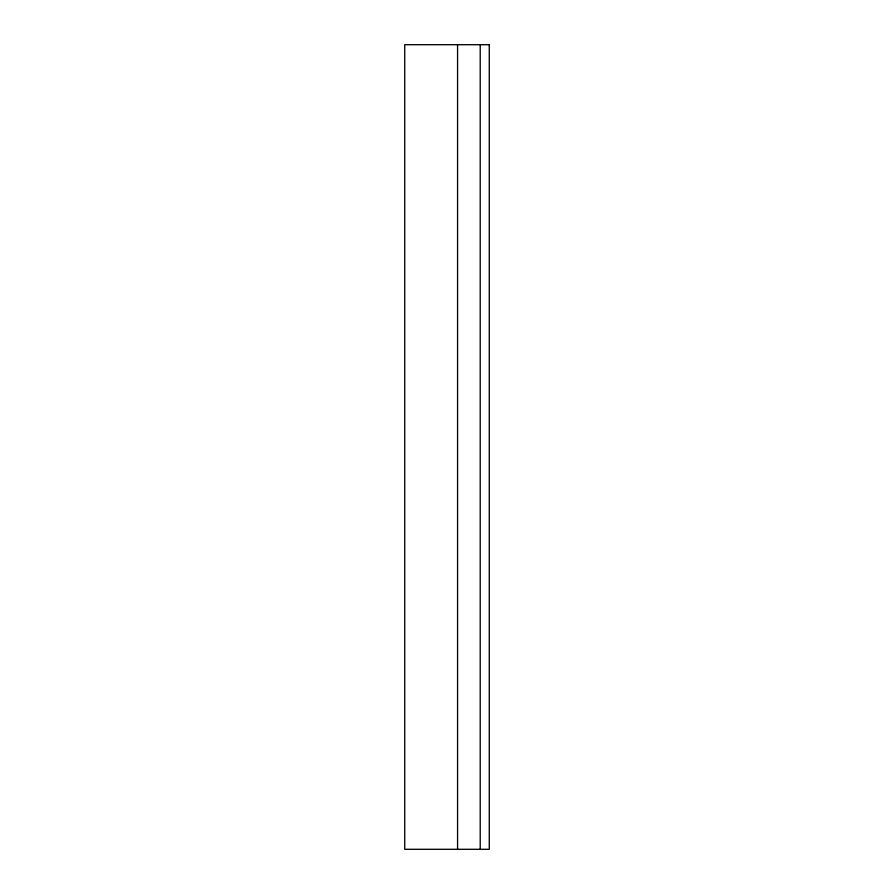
<?xml version="1.0" encoding="UTF-8"?>
<svg xmlns="http://www.w3.org/2000/svg" width="894" height="894" viewBox="0 0 894 894"><rect width="100%" height="100%" fill="white"/><g stroke="black" fill="none" stroke-linecap="round" stroke-linejoin="round"><path stroke-width="1.34" d="M480.212 44.7L480.212 849.3M457.572 44.7L457.572 849.3M489.264 44.7L404.736 44.7L404.736 849.3L489.264 849.3L489.264 44.7"/></g></svg>
